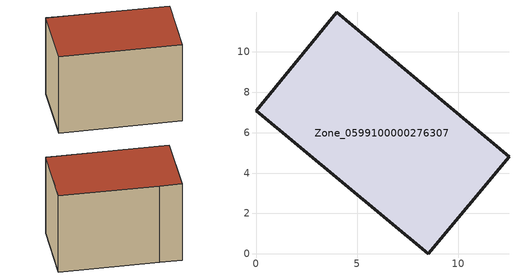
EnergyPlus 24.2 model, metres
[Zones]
Zone_0599100000276307
 floor ground (C_G): 8.52,0 0,7.08 3.98,11.96 5.53,10.67 12.51,4.79 z0
 wall outside (C_F): 8.52,0 12.51,4.79 5.53,10.67 3.98,11.96 0,7.08 8.52,0 z0:8.13
 roof outside (C_R): 0,7.08 8.52,0 12.51,4.79 5.53,10.67 3.98,11.96 z8.13
[BUILDING]
Pand.0599100000276307: North Axis=0; Terrain=City; Loads Convergence Tolerance Value=0.04; Temperature Convergence Tolerance Value=0.4; Solar Distribution=FullExterior; Maximum Number of Warmup Days=25; Minimum Number of Warmup Days=1
[Site:Location]
Rotterdam.The.Hague.AP_ZH_NLD Design_Conditions: Latitude=51.96; Longitude=4.45; Time Zone=1; Elevation=-4.5
[SITE:GROUNDTEMPERATURE:BUILDINGSURFACE]
18, 18, 18, 18, 18, 18, 18, 18, 18, 18, 18, 18
[MATERIAL] Thermal Absorptance=0.9; Solar Absorptance=0.7; Visible Absorptance=0.7
Name | Roughness | Thickness | Conductivity | Density | Specific Heat
G.TI.1946-1964 | MediumSmooth | 0.15 | 1 | 540 | 1210
F.TI.1946-1964 | Rough | 0.3 | 0.857143 | 1920 | 840
R.TI.1946-1964 | MediumRough | 0.2 | 0.277778 | 1500 | 1000
[CONSTRUCTION]
C_G: G.TI.1946-1964
C_F: F.TI.1946-1964
C_R: R.TI.1946-1964
[ZONE]
Zone_0599100000276307: Type=1; Multiplier=1; Ceiling Height=Autocalculate; Volume=Autocalculate; Floor Area=autocalculate; Part of Total Floor Area=Yes
[ZONEINFILTRATION:DESIGNFLOWRATE]
Infil_Zone_0599100000276307: Zone or ZoneList or Space or SpaceList=Zone_0599100000276307; Schedule=AlwaysOn; Design Flow Rate Calculation Method=Flow/Area; Flow Rate per Floor Area=0.003; Constant Term Coefficient=1; Temperature Term Coefficient=0; Velocity Term Coefficient=0; Velocity Squared Term Coefficient=0
[HVACTEMPLATE:ZONE:IDEALLOADSAIRSYSTEM]
Zone_0599100000276307: Maximum Heating Supply Air Temperature=50; Minimum Cooling Supply Air Temperature=13; Maximum Heating Supply Air Humidity Ratio=0.0156; Minimum Cooling Supply Air Humidity Ratio=0.0077; Heating Limit=NoLimit; Cooling Limit=NoLimit; Dehumidification Control Type=ConstantSensibleHeatRatio; Cooling Sensible Heat Ratio=0.7; Dehumidification Setpoint=60; Humidification Control Type=None; Humidification Setpoint=30; Outdoor Air Method=None; Outdoor Air Flow Rate per Person=0.00944; Outdoor Air Flow Rate per Zone Floor Area=0; Outdoor Air Flow Rate per Zone=0; Demand Controlled Ventilation Type=None; Outdoor Air Economizer Type=NoEconomizer; Heat Recovery Type=None; Sensible Heat Recovery Effectiveness=0.7; Latent Heat Recovery Effectiveness=0.65
[ZONECONTROL:THERMOSTAT]
ThermostatControl_Zone_0599100000276307: Zone or ZoneList=Zone_0599100000276307; Control Type Schedule=DualSetpointControlType; Control 1=Thermostat_Zone_0599100000276307; Temperature Difference Between Cutout And Setpoint=0
[THERMOSTATSETPOINT:DUALSETPOINT]
Thermostat_Zone_0599100000276307: Heating Setpoint Temperature Schedule=HeatingSetpoint_Zone_0599100000276307; Cooling Setpoint Temperature Schedule=CoolingSetpoint_Zone_0599100000276307
[SCHEDULE:COMPACT]
HeatingSetpoint_Zone_0599100000276307: Through: 12/31, For: AllDays, Until: 24:00, 21
CoolingSetpoint_Zone_0599100000276307: Through: 12/31, For: AllDays, Until: 24:00, 24
DualSetpointControlType: Through: 12/31, For: AllDays, Until: 24:00, 4
AlwaysOn: Through: 12/31, For: AllDays, Until: 24:00, 1
